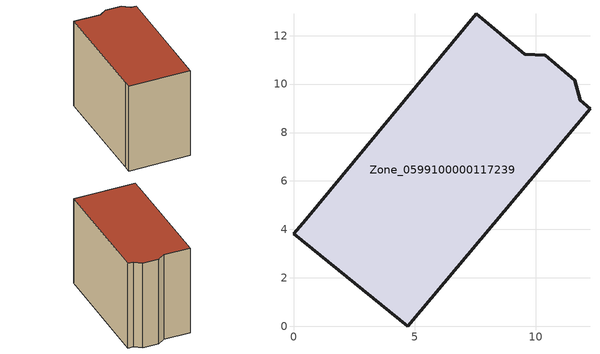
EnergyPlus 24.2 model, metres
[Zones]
Zone_0599100000117239
 floor ground (C_G): 9.54,11.24 10.4,11.19 11.62,10.17 11.84,9.33 12.24,8.99 4.71,0 0,3.82 0.5,4.4 7.54,12.91 z0
 wall outside (C_F): 4.71,0 12.24,8.99 11.84,9.33 11.62,10.17 10.4,11.19 9.54,11.24 7.54,12.91 0.5,4.4 0,3.82 4.71,0 z0:8.95
 roof outside (C_R): 7.54,12.91 0.5,4.4 0,3.82 4.71,0 12.24,8.99 11.84,9.33 11.62,10.17 10.4,11.19 9.54,11.24 z8.95
[BUILDING]
Pand.0599100000117239: North Axis=0; Terrain=City; Loads Convergence Tolerance Value=0.04; Temperature Convergence Tolerance Value=0.4; Solar Distribution=FullExterior; Maximum Number of Warmup Days=25; Minimum Number of Warmup Days=1
[Site:Location]
Rotterdam.The.Hague.AP_ZH_NLD Design_Conditions: Latitude=51.96; Longitude=4.45; Time Zone=1; Elevation=-4.5
[SITE:GROUNDTEMPERATURE:BUILDINGSURFACE]
18, 18, 18, 18, 18, 18, 18, 18, 18, 18, 18, 18
[MATERIAL] Thermal Absorptance=0.9; Solar Absorptance=0.7; Visible Absorptance=0.7
Name | Roughness | Thickness | Conductivity | Density | Specific Heat
G.TI.1946 | MediumSmooth | 0.15 | 1 | 540 | 1210
F.TI.1946 | Rough | 0.3 | 0.857143 | 1920 | 840
R.TI.1946 | MediumRough | 0.2 | 0.1 | 1500 | 1000
[CONSTRUCTION]
C_G: G.TI.1946
C_F: F.TI.1946
C_R: R.TI.1946
[ZONE]
Zone_0599100000117239: Type=1; Multiplier=1; Ceiling Height=Autocalculate; Volume=Autocalculate; Floor Area=autocalculate; Part of Total Floor Area=Yes
[ZONEINFILTRATION:DESIGNFLOWRATE]
Infil_Zone_0599100000117239: Zone or ZoneList or Space or SpaceList=Zone_0599100000117239; Schedule=AlwaysOn; Design Flow Rate Calculation Method=Flow/Area; Flow Rate per Floor Area=0.003; Constant Term Coefficient=1; Temperature Term Coefficient=0; Velocity Term Coefficient=0; Velocity Squared Term Coefficient=0
[HVACTEMPLATE:ZONE:IDEALLOADSAIRSYSTEM]
Zone_0599100000117239: Maximum Heating Supply Air Temperature=50; Minimum Cooling Supply Air Temperature=13; Maximum Heating Supply Air Humidity Ratio=0.0156; Minimum Cooling Supply Air Humidity Ratio=0.0077; Heating Limit=NoLimit; Cooling Limit=NoLimit; Dehumidification Control Type=ConstantSensibleHeatRatio; Cooling Sensible Heat Ratio=0.7; Dehumidification Setpoint=60; Humidification Control Type=None; Humidification Setpoint=30; Outdoor Air Method=None; Outdoor Air Flow Rate per Person=0.00944; Outdoor Air Flow Rate per Zone Floor Area=0; Outdoor Air Flow Rate per Zone=0; Demand Controlled Ventilation Type=None; Outdoor Air Economizer Type=NoEconomizer; Heat Recovery Type=None; Sensible Heat Recovery Effectiveness=0.7; Latent Heat Recovery Effectiveness=0.65
[ZONECONTROL:THERMOSTAT]
ThermostatControl_Zone_0599100000117239: Zone or ZoneList=Zone_0599100000117239; Control Type Schedule=DualSetpointControlType; Control 1=Thermostat_Zone_0599100000117239; Temperature Difference Between Cutout And Setpoint=0
[THERMOSTATSETPOINT:DUALSETPOINT]
Thermostat_Zone_0599100000117239: Heating Setpoint Temperature Schedule=HeatingSetpoint_Zone_0599100000117239; Cooling Setpoint Temperature Schedule=CoolingSetpoint_Zone_0599100000117239
[SCHEDULE:COMPACT]
HeatingSetpoint_Zone_0599100000117239: Through: 12/31, For: AllDays, Until: 24:00, 21
CoolingSetpoint_Zone_0599100000117239: Through: 12/31, For: AllDays, Until: 24:00, 24
DualSetpointControlType: Through: 12/31, For: AllDays, Until: 24:00, 4
AlwaysOn: Through: 12/31, For: AllDays, Until: 24:00, 1
